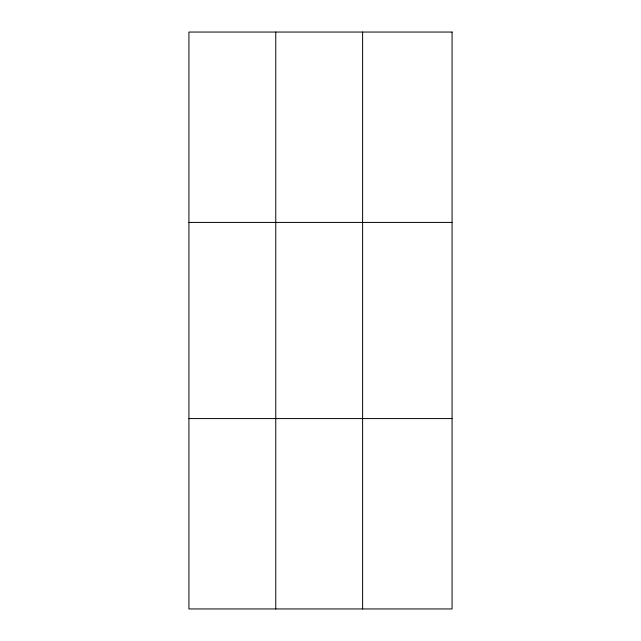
<?xml version="1.0" encoding="UTF-8"?>
<svg xmlns="http://www.w3.org/2000/svg" width="641" height="641" viewBox="0 0 641 641"><rect width="100%" height="100%" fill="white"/><g stroke="black" fill="none" stroke-linecap="round" stroke-linejoin="round"><path stroke-width="0.96" d="M275.766 32.05L275.766 608.95M362.606 32.05L362.606 608.95M188.927 222.427L452.073 222.427M188.927 418.573L452.073 418.573M452.073 32.05L452.073 608.95L188.927 608.95L188.927 32.05L452.073 32.05"/></g></svg>
